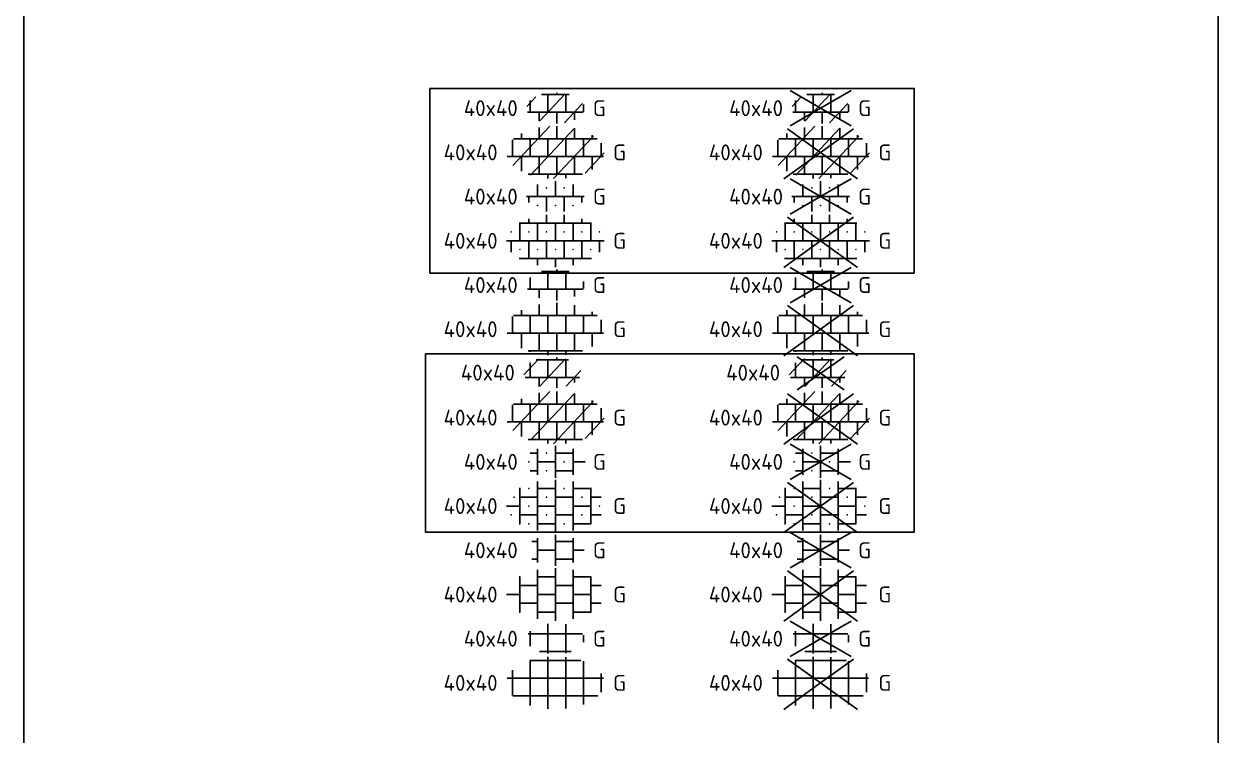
# Model space of a CAD drawing. Header units: metres. Extents: x -77 to 448, y 4806 to 5239.
# Drawn here: x 81.16 to 108.17, y 5003.87 to 5019.95 of the extents above; entities that cross this region are included whole.
import ezdxf
from ezdxf.enums import TextEntityAlignment as Align

# ---------------------------------------------------------------- set-up
doc = ezdxf.new("R2010")
doc.units = ezdxf.units.M
doc.layers.add('V-WE-VH-OPENVERHARDING_STRAATBAKSTEEN-S', color=90, linetype='Continuous', lineweight=25)
doc.styles.add('NLCS-ISO', font='NLCS-ISO.ttf')

# ---------------------------------------------------------------- blocks, each defined once
blk = doc.blocks.new('SVH-TEGEL_400X400_BLOK-SO')
for p, q in [((-0.83, -2.94), (-0.83, 2.94)), ((1.17, -2.91), (1.17, 2.91)), ((-4.83, -1.44), (-4.83, 1.44)), ((-2.89, 2.54), (2.89, 2.54)), ((-2.83, -2.55), (-2.83, 2.55)), ((3.17, -2.44), (3.17, 2.44)), ((-5.43, 0.54), (5.43, 0.54)), ((5.17, -1.06), (5.17, 1.06)), ((-4.81, -1.46), (4.81, -1.46))]:
    blk.add_line(p, q)
at = {"style": 'NLCS-ISO'}
blk.add_attdef('FORMAAT', text='', height=1.8, dxfattribs=at).set_placement((-6.53, 0), align=Align.MIDDLE_RIGHT)
blk.add_attdef('KLEUR', text='', height=1.8, dxfattribs=at).set_placement((6.53, 0), align=Align.MIDDLE_LEFT)
at = {"style": 'NLCS-ISO', "flags": 1}
blk.add_attdef('FUNCTIE', text='', height=1.8, dxfattribs=at).set_placement((0, -3.98), align=Align.TOP_CENTER)
blk = doc.blocks.new('SVH-TEGEL_400X400_BLOK_KL-SO')
for p, q in [((-0.83, -1.69), (-0.83, 1.69)), ((1.17, -1.63), (1.17, 1.63)), ((-3.09, 0.54), (3.09, 0.54)), ((-2.83, -0.86), (-2.83, 0.86)), ((3.17, -0.4), (3.17, 0.4)), ((-1.78, -1.46), (1.78, -1.46))]:
    blk.add_line(p, q)
at = {"style": 'NLCS-ISO'}
blk.add_attdef('FORMAAT', text='', height=1.8, dxfattribs=at).set_placement((-4.25, 0), align=Align.MIDDLE_RIGHT)
blk.add_attdef('KLEUR', text='', height=1.8, dxfattribs=at).set_placement((4.25, 0), align=Align.MIDDLE_LEFT)
at = {"style": 'NLCS-ISO', "flags": 1}
blk.add_attdef('FUNCTIE', text='', height=1.8, dxfattribs=at).set_placement((0, -2.75), align=Align.TOP_CENTER)
blk = doc.blocks.new('SVH-TEGEL_400X400_HALFST-SO')
for p, q in [((-2, -2.77), (-2, 2.77)), ((0, -2.98), (0, 2.98)), ((2, -2.77), (2, 2.77)), ((-4, 2), (-4.09, 2)), ((-4, -2.05), (-4, 2.05)), ((0, 2), (-2, 2)), ((4, 2), (2, 2)), ((4, -2.05), (4, 2.05)), ((-4, 0), (-5.53, 0)), ((-2, 1), (-4, 1)), ((0, 0), (-2, 0)), ((2, 1), (0, 1)), ((5.2, 1), (4, 1)), ((-2, -1), (-4, -1)), ((2, -1), (0, -1)), ((4, 0), (2, 0)), ((5.2, -1), (4, -1)), ((-4, -2), (-4.09, -2)), ((0, -2), (-2, -2)), ((4, -2), (2, -2))]:
    blk.add_line(p, q)
at = {"style": 'NLCS-ISO'}
blk.add_attdef('FORMAAT', text='', height=1.8, dxfattribs=at).set_placement((-6.53, 0), align=Align.MIDDLE_RIGHT)
blk.add_attdef('KLEUR', text='', height=1.8, dxfattribs=at).set_placement((6.53, 0), align=Align.MIDDLE_LEFT)
at = {"style": 'NLCS-ISO', "flags": 1}
blk.add_attdef('FUNCTIE', text='', height=1.8, dxfattribs=at).set_placement((0, -3.98), align=Align.TOP_CENTER)
blk = doc.blocks.new('SVH-TEGEL_400X400_HALFST_KL-SO')
for p, q in [((-2, -1.38), (-2, 1.38)), ((0, -1.75), (0, 1.75)), ((2, -1.38), (2, 1.38)), ((-2, 1), (-2.67, 1)), ((0, 0), (-2, 0)), ((2, 1), (0, 1)), ((-2, -1), (-2.67, -1)), ((2, -1), (0, -1)), ((3.25, 0), (2, 0))]:
    blk.add_line(p, q)
at = {"style": 'NLCS-ISO'}
blk.add_attdef('FORMAAT', text='', height=1.8, dxfattribs=at).set_placement((-4.25, 0), align=Align.MIDDLE_RIGHT)
blk.add_attdef('KLEUR', text='', height=1.8, dxfattribs=at).set_placement((4.25, 0), align=Align.MIDDLE_LEFT)
at = {"style": 'NLCS-ISO', "flags": 1}
blk.add_attdef('FUNCTIE', text='', height=1.8, dxfattribs=at).set_placement((0, -2.75), align=Align.TOP_CENTER)
blk = doc.blocks.new('SVH-TEGEL_400X400_HALFST_STIP-SO')
for p, q in [((-2, -2.77), (-2, 2.77)), ((0, -2.98), (0, 2.98)), ((2, -2.77), (2, 2.77)), ((-4, 2), (-4.09, 2)), ((-4, -2.05), (-4, 2.05)), ((-2.97, 2), (-3.03, 2)), ((-3, 2.03), (-3, 1.97)), ((0, 2), (-2, 2)), ((1.03, 2), (0.97, 2)), ((1, 2.03), (1, 1.97)), ((4, 2), (2, 2)), ((4, -2.05), (4, 2.05)), ((-4, 0), (-5.53, 0)), ((-4.63, 1), (-4.69, 1)), ((-4.66, 1.03), (-4.66, 0.97)), ((-2, 1), (-4, 1)), ((-2.97, 0), (-3.03, 0)), ((-3, 0.03), (-3, -0.03)), ((0, 0), (-2, 0)), ((-0.97, 1), (-1.03, 1)), ((-1, 1.03), (-1, 0.97)), ((2, 1), (0, 1)), ((3.03, 1), (2.97, 1)), ((3, 1.03), (3, 0.97)), ((5.2, 1), (4, 1)), ((5, 0.03), (5, -0.03)), ((-4.97, -1), (-5.03, -1)), ((-5, -0.97), (-5, -1.03)), ((-2, -1), (-4, -1)), ((-0.97, -1), (-1.03, -1)), ((-1, -0.97), (-1, -1.03)), ((2, -1), (0, -1)), ((4, 0), (2, 0)), ((3.03, -1), (2.97, -1)), ((3, -0.97), (3, -1.03)), ((5.2, -1), (4, -1)), ((5.03, 0), (4.97, 0)), ((-4, -2), (-4.09, -2)), ((-2.97, -2), (-3.03, -2)), ((-3, -1.97), (-3, -2.03)), ((0, -2), (-2, -2)), ((1.03, -2), (0.97, -2)), ((1, -1.97), (1, -2.03)), ((4, -2), (2, -2))]:
    blk.add_line(p, q)
at = {"style": 'NLCS-ISO'}
blk.add_attdef('FORMAAT', text='', height=1.8, dxfattribs=at).set_placement((-6.53, 0), align=Align.MIDDLE_RIGHT)
blk.add_attdef('KLEUR', text='', height=1.8, dxfattribs=at).set_placement((6.53, 0), align=Align.MIDDLE_LEFT)
at = {"style": 'NLCS-ISO', "flags": 1}
blk.add_attdef('FUNCTIE', text='', height=1.8, dxfattribs=at).set_placement((0, -3.98), align=Align.TOP_CENTER)
blk = doc.blocks.new('SVH-TEGEL_400X400_HALFST_STIP_KL-SO')
for p, q in [((-2, -1.46), (-2, 1.46)), ((0, -1.81), (0, 1.81)), ((2, -1.46), (2, 1.46)), ((-2.97, 0), (-3.03, 0)), ((-3, 0.03), (-3, -0.03)), ((-2, 1), (-2.83, 1)), ((0, 0), (-2, 0)), ((-0.97, 1), (-1.03, 1)), ((-1, 1.03), (-1, 0.97)), ((2, 1), (0, 1)), ((1.03, 0), (0.97, 0)), ((1, 0.03), (1, -0.03)), ((-2, -1), (-2.83, -1)), ((-0.97, -1), (-1.03, -1)), ((-1, -0.97), (-1, -1.03)), ((2, -1), (0, -1)), ((3.39, 0), (2, 0))]:
    blk.add_line(p, q)
at = {"style": 'NLCS-ISO'}
blk.add_attdef('FORMAAT', text='', height=1.8, dxfattribs=at).set_placement((-4.25, 0), align=Align.MIDDLE_RIGHT)
blk.add_attdef('KLEUR', text='', height=1.8, dxfattribs=at).set_placement((4.25, 0), align=Align.MIDDLE_LEFT)
at = {"style": 'NLCS-ISO', "flags": 1}
blk.add_attdef('FUNCTIE', text='', height=1.8, dxfattribs=at).set_placement((0.12, -2.75), align=Align.TOP_CENTER)
blk = doc.blocks.new('SVH-TEGEL_400X400_HALFST_STREEP-SO')
for p, q in [((-4.8, -1.47), (-0.64, 2.96)), ((-2.82, -2.56), (2.16, 2.74)), ((-1.83, 1.54), (-1.83, 2.81)), ((0.17, 1.54), (0.17, 2.97)), ((2.17, 1.54), (2.17, 2.74)), ((-4.83, -0.46), (-4.83, 1.44)), ((-4.73, 1.54), (4.73, 1.54)), ((-3.83, 1.54), (-3.83, 2.14)), ((-2.83, -0.46), (-2.83, 1.54)), ((-0.83, -0.46), (-0.83, 1.54)), ((-0.21, -2.97), (4.32, 1.85)), ((1.17, -0.46), (1.17, 1.54)), ((3.17, -0.46), (3.17, 1.54)), ((4.17, 1.54), (4.17, 1.95)), ((5.17, -0.46), (5.17, 1.06)), ((-5.46, -0.46), (5.46, -0.46)), ((-3.83, -2.14), (-3.83, -0.46)), ((-1.83, -2.46), (-1.83, -0.46)), ((0.17, -2.46), (0.17, -0.46)), ((2.17, -2.46), (2.17, -0.46)), ((3.37, -2.36), (5.52, -0.06)), ((4.17, -1.95), (4.17, -0.46)), ((-3.09, -2.46), (3.09, -2.46)), ((-2.83, -2.55), (-2.83, -2.46)), ((-0.83, -2.94), (-0.83, -2.46)), ((1.17, -2.91), (1.17, -2.46))]:
    blk.add_line(p, q)
at = {"style": 'NLCS-ISO'}
blk.add_attdef('FORMAAT', text='', height=1.8, dxfattribs=at).set_placement((-6.53, 0), align=Align.MIDDLE_RIGHT)
blk.add_attdef('KLEUR', text='', height=1.8, dxfattribs=at).set_placement((6.53, 0), align=Align.MIDDLE_LEFT)
at = {"style": 'NLCS-ISO', "flags": 1}
blk.add_attdef('FUNCTIE', text='', height=1.8, dxfattribs=at).set_placement((0, -3.98), align=Align.TOP_CENTER)
blk = doc.blocks.new('SVH-TEGEL_400X400_HALFST_STREEP_KL-SO')
for p, q in [((-3.55, -0.14), (-1.89, 1.63)), ((-2.16, 1.54), (1.5, 1.54)), ((-1.83, 1.54), (-1.83, 1.64)), ((-1.8, -1.47), (1.14, 1.65)), ((-0.83, -0.46), (-0.83, 1.54)), ((0.17, 1.54), (0.17, 1.82)), ((1.17, -0.46), (1.17, 1.54)), ((-2.83, -0.46), (-2.83, 1.21)), ((1.22, -1.45), (2.89, 0.32)), ((-3.41, -0.46), (2.75, -0.46)), ((-1.83, -1.46), (-1.83, -0.46)), ((0.17, -1.64), (0.17, -0.46)), ((2.17, -1.03), (2.17, -0.46))]:
    blk.add_line(p, q)
at = {"style": 'NLCS-ISO'}
blk.add_attdef('FORMAAT', text='', height=1.8, dxfattribs=at).set_placement((-4.58, 0.09), align=Align.MIDDLE_RIGHT)
blk.add_attdef('KLEUR', text='', height=1.8, dxfattribs=at).set_placement((3.92, 0.09), align=Align.MIDDLE_LEFT)
at = {"style": 'NLCS-ISO', "flags": 1}
blk.add_attdef('FUNCTIE', text='', height=1.8, dxfattribs=at).set_placement((-0.33, -2.66), align=Align.TOP_CENTER)
blk = doc.blocks.new('SVH-TEGEL_400X400_LINT-SO')
for p, q in [((-1.83, 1.54), (-1.83, 2.81)), ((0.17, 1.54), (0.17, 2.97)), ((2.17, 1.54), (2.17, 2.74)), ((-4.83, -0.46), (-4.83, 1.44)), ((-4.73, 1.54), (4.73, 1.54)), ((-3.83, 1.54), (-3.83, 2.14)), ((-2.83, -0.46), (-2.83, 1.54)), ((-0.83, -0.46), (-0.83, 1.54)), ((1.17, -0.46), (1.17, 1.54)), ((3.17, -0.46), (3.17, 1.54)), ((4.17, 1.54), (4.17, 1.95)), ((5.17, -0.46), (5.17, 1.06)), ((-5.46, -0.46), (5.46, -0.46)), ((-3.83, -2.14), (-3.83, -0.46)), ((-1.83, -2.46), (-1.83, -0.46)), ((0.17, -2.46), (0.17, -0.46)), ((2.17, -2.46), (2.17, -0.46)), ((4.17, -1.95), (4.17, -0.46)), ((-3.09, -2.46), (3.09, -2.46)), ((-2.83, -2.55), (-2.83, -2.46)), ((-0.83, -2.94), (-0.83, -2.46)), ((1.17, -2.91), (1.17, -2.46))]:
    blk.add_line(p, q)
at = {"style": 'NLCS-ISO'}
blk.add_attdef('FORMAAT', text='', height=1.8, dxfattribs=at).set_placement((-6.53, 0), align=Align.MIDDLE_RIGHT)
blk.add_attdef('KLEUR', text='', height=1.8, dxfattribs=at).set_placement((6.53, 0), align=Align.MIDDLE_LEFT)
at = {"style": 'NLCS-ISO', "flags": 1}
blk.add_attdef('FUNCTIE', text='', height=1.8, dxfattribs=at).set_placement((0, -3.98), align=Align.TOP_CENTER)
blk = doc.blocks.new('SVH-TEGEL_400X400_LINT_KL-SO')
for p, q in [((-1.56, 1.54), (1.56, 1.54)), ((-0.83, -0.46), (-0.83, 1.54)), ((0.17, 1.54), (0.17, 1.75)), ((1.17, -0.46), (1.17, 1.54)), ((-2.83, -0.46), (-2.83, 0.86)), ((3.17, -0.4), (3.17, 0.4)), ((-3.13, -0.46), (3.13, -0.46)), ((-1.83, -1.44), (-1.83, -0.46)), ((0.17, -1.75), (0.17, -0.46)), ((2.17, -1.31), (2.17, -0.46))]:
    blk.add_line(p, q)
at = {"style": 'NLCS-ISO'}
blk.add_attdef('FORMAAT', text='', height=1.8, dxfattribs=at).set_placement((-4.25, 0), align=Align.MIDDLE_RIGHT)
blk.add_attdef('KLEUR', text='', height=1.8, dxfattribs=at).set_placement((4.25, 0), align=Align.MIDDLE_LEFT)
at = {"style": 'NLCS-ISO', "flags": 1}
blk.add_attdef('FUNCTIE', text='', height=1.8, dxfattribs=at).set_placement((0, -2.75), align=Align.TOP_CENTER)
blk = doc.blocks.new('SVH-TEGEL_400X400_LINT_STIP-SO')
for p, q in [((-1, 2), (-1, 2.93)), ((1, 2), (1, 2.93)), ((-4.09, 2), (4.09, 2)), ((-4, 0), (-4, 2)), ((-3, 2), (-3, 2.5)), ((-2, 0), (-2, 2)), ((0, 0), (0, 2)), ((2, 0), (2, 2)), ((3, 2), (3, 2.5)), ((4, 0), (4, 2)), ((-5.53, 0), (5.53, 0)), ((-4.97, 1), (-5.03, 1)), ((-5, 0.97), (-5, 1.03)), ((-5, -1.27), (-5, 0)), ((-2.97, 1), (-3.03, 1)), ((-3, 0.97), (-3, 1.03)), ((-3, -2), (-3, 0)), ((-0.97, 1), (-1.03, 1)), ((-1, 0.97), (-1, 1.03)), ((-1, -2), (-1, 0)), ((1.03, 1), (0.97, 1)), ((1, 0.97), (1, 1.03)), ((3.03, 1), (2.97, 1)), ((3, 0.97), (3, 1.03)), ((5.03, 1), (4.97, 1)), ((5, 0.97), (5, 1.03)), ((-3.97, -1), (-4.03, -1)), ((-4, -1.03), (-4, -0.97)), ((-1.97, -1), (-2.03, -1)), ((-2, -1.03), (-2, -0.97)), ((0.03, -1), (-0.03, -1)), ((0, -1.03), (0, -0.97)), ((1, -2), (1, 0)), ((2.03, -1), (1.97, -1)), ((2, -1.03), (2, -0.97)), ((3, -2), (3, 0)), ((4.03, -1), (3.97, -1)), ((4, -1.03), (4, -0.97)), ((5, -1.27), (5, 0)), ((-4.09, -2), (4.09, -2)), ((-4, -2.05), (-4, -2)), ((-2, -2.77), (-2, -2)), ((0, -2.98), (0, -2)), ((2, -2.77), (2, -2)), ((4, -2.05), (4, -2))]:
    blk.add_line(p, q)
at = {"style": 'NLCS-ISO'}
blk.add_attdef('FORMAAT', text='', height=1.8, dxfattribs=at).set_placement((-6.53, 0), align=Align.MIDDLE_RIGHT)
blk.add_attdef('KLEUR', text='', height=1.8, dxfattribs=at).set_placement((6.53, 0), align=Align.MIDDLE_LEFT)
at = {"style": 'NLCS-ISO', "flags": 1}
blk.add_attdef('FUNCTIE', text='', height=1.8, dxfattribs=at).set_placement((0, -3.98), align=Align.TOP_CENTER)
blk = doc.blocks.new('SVH-TEGEL_400X400_LINT_STIP_KL-SO')
for p, q in [((-2, 0), (-2, 1.38)), ((0, 0), (0, 1.75)), ((2, 0), (2, 1.38)), ((-3.25, 0), (3.25, 0)), ((-3, -0.67), (-3, 0)), ((-0.97, 1), (-1.03, 1)), ((-1, 0.97), (-1, 1.03)), ((-1, -1.67), (-1, 0)), ((1.03, 1), (0.97, 1)), ((1, 0.97), (1, 1.03)), ((-1.97, -1), (-2.03, -1)), ((-2, -1.03), (-2, -0.97)), ((0.03, -1), (-0.03, -1)), ((0, -1.03), (0, -0.97)), ((1, -1.67), (1, 0)), ((2.03, -1), (1.97, -1)), ((2, -1.03), (2, -0.97)), ((3, -0.67), (3, 0))]:
    blk.add_line(p, q)
at = {"style": 'NLCS-ISO'}
blk.add_attdef('FORMAAT', text='', height=1.8, dxfattribs=at).set_placement((-4.25, 0), align=Align.MIDDLE_RIGHT)
blk.add_attdef('KLEUR', text='', height=1.8, dxfattribs=at).set_placement((4.25, 0), align=Align.MIDDLE_LEFT)
at = {"style": 'NLCS-ISO', "flags": 1}
blk.add_attdef('FUNCTIE', text='', height=1.8, dxfattribs=at).set_placement((0, -2.75), align=Align.TOP_CENTER)
blk = doc.blocks.new('SVH-TEGEL_400X400_LINT_STREEP-SO')
for p, q in [((-4.8, -1.47), (-0.64, 2.96)), ((-2.82, -2.56), (2.16, 2.74)), ((-1.83, 1.54), (-1.83, 2.81)), ((0.17, 1.54), (0.17, 2.97)), ((2.17, 1.54), (2.17, 2.74)), ((-4.83, -0.46), (-4.83, 1.44)), ((-4.73, 1.54), (4.73, 1.54)), ((-3.83, 1.54), (-3.83, 2.14)), ((-2.83, -0.46), (-2.83, 1.54)), ((-0.83, -0.46), (-0.83, 1.54)), ((-0.21, -2.97), (4.32, 1.85)), ((1.17, -0.46), (1.17, 1.54)), ((3.17, -0.46), (3.17, 1.54)), ((4.17, 1.54), (4.17, 1.95)), ((5.17, -0.46), (5.17, 1.06)), ((-5.46, -0.46), (5.46, -0.46)), ((-3.83, -2.14), (-3.83, -0.46)), ((-1.83, -2.46), (-1.83, -0.46)), ((0.17, -2.46), (0.17, -0.46)), ((2.17, -2.46), (2.17, -0.46)), ((3.37, -2.36), (5.52, -0.06)), ((4.17, -1.95), (4.17, -0.46)), ((-3.09, -2.46), (3.09, -2.46)), ((-2.83, -2.55), (-2.83, -2.46)), ((-0.83, -2.94), (-0.83, -2.46)), ((1.17, -2.91), (1.17, -2.46))]:
    blk.add_line(p, q)
at = {"style": 'NLCS-ISO'}
blk.add_attdef('FORMAAT', text='', height=1.8, dxfattribs=at).set_placement((-6.53, 0), align=Align.MIDDLE_RIGHT)
blk.add_attdef('KLEUR', text='', height=1.8, dxfattribs=at).set_placement((6.53, 0), align=Align.MIDDLE_LEFT)
at = {"style": 'NLCS-ISO', "flags": 1}
blk.add_attdef('FUNCTIE', text='', height=1.8, dxfattribs=at).set_placement((0, -3.98), align=Align.TOP_CENTER)
blk = doc.blocks.new('SVH-TEGEL_400X400_LINT_STREEP_KL-SO')
for p, q in [((-1.79, -1.46), (1.13, 1.64)), ((-1.56, 1.54), (1.56, 1.54)), ((-0.83, -0.46), (-0.83, 1.54)), ((0.17, 1.54), (0.17, 1.75)), ((1.17, -0.46), (1.17, 1.54)), ((-3.23, 0.2), (-2.21, 1.28)), ((-2.83, -0.46), (-2.83, 0.86)), ((1.02, -1.66), (3.09, 0.54)), ((3.17, -0.4), (3.17, 0.4)), ((-3.13, -0.46), (3.13, -0.46)), ((-1.83, -1.44), (-1.83, -0.46)), ((0.17, -1.75), (0.17, -0.46)), ((2.17, -1.31), (2.17, -0.46))]:
    blk.add_line(p, q)
at = {"style": 'NLCS-ISO'}
blk.add_attdef('FORMAAT', text='', height=1.8, dxfattribs=at).set_placement((-4.25, 0), align=Align.MIDDLE_RIGHT)
blk.add_attdef('KLEUR', text='', height=1.8, dxfattribs=at).set_placement((4.25, 0), align=Align.MIDDLE_LEFT)
at = {"style": 'NLCS-ISO', "flags": 1}
blk.add_attdef('FUNCTIE', text='', height=1.8, dxfattribs=at).set_placement((0, -2.75), align=Align.TOP_CENTER)
blk = doc.blocks.new('V-SVH-TEGEL_400X400_BLOK-SO')
for p, q in [((-0.83, -2.94), (-0.83, 2.94)), ((1.17, -2.91), (1.17, 2.91)), ((-4.83, -1.44), (-4.83, 1.44)), ((0, 0), (-3.73, 2.68)), ((-2.89, 2.54), (2.89, 2.54)), ((-2.83, -2.55), (-2.83, 2.55)), ((0, 0), (3.73, 2.68)), ((3.17, -2.44), (3.17, 2.44)), ((-5.43, 0.54), (5.43, 0.54)), ((0, 0), (-4.17, -3)), ((5.17, -1.06), (5.17, 1.06)), ((0, 0), (4.17, -3)), ((-4.81, -1.46), (4.81, -1.46))]:
    blk.add_line(p, q)
at = {"style": 'NLCS-ISO'}
blk.add_attdef('FORMAAT', text='', height=1.8, dxfattribs=at).set_placement((-6.53, 0), align=Align.MIDDLE_RIGHT)
blk.add_attdef('KLEUR', text='', height=1.8, dxfattribs=at).set_placement((6.53, 0), align=Align.MIDDLE_LEFT)
at = {"style": 'NLCS-ISO', "flags": 1}
blk.add_attdef('FUNCTIE', text='', height=1.8, dxfattribs=at).set_placement((0, -3.98), align=Align.TOP_CENTER)
blk = doc.blocks.new('V-SVH-TEGEL_400X400_BLOK_KL-SO')
for p, q in [((0, 0), (-3.46, 2)), ((-0.83, -1.69), (-0.83, 1.69)), ((0, 0), (3.46, 2)), ((1.17, -1.63), (1.17, 1.63)), ((0, 0), (-3.46, -2)), ((-3.09, 0.54), (3.09, 0.54)), ((-2.83, -0.86), (-2.83, 0.86)), ((0, 0), (3.46, -2)), ((3.17, -0.4), (3.17, 0.4)), ((-1.78, -1.46), (1.78, -1.46))]:
    blk.add_line(p, q)
at = {"style": 'NLCS-ISO'}
blk.add_attdef('FORMAAT', text='', height=1.8, dxfattribs=at).set_placement((-4.25, 0), align=Align.MIDDLE_RIGHT)
blk.add_attdef('KLEUR', text='', height=1.8, dxfattribs=at).set_placement((4.25, 0), align=Align.MIDDLE_LEFT)
at = {"style": 'NLCS-ISO', "flags": 1}
blk.add_attdef('FUNCTIE', text='', height=1.8, dxfattribs=at).set_placement((0, -2.75), align=Align.TOP_CENTER)
blk = doc.blocks.new('V-SVH-TEGEL_400X400_HALFST-SO')
for p, q in [((-2, -2.77), (-2, 2.77)), ((0, -2.98), (0, 2.98)), ((2, -2.77), (2, 2.77)), ((-4, 2), (-4.09, 2)), ((-4, -2.05), (-4, 2.05)), ((0, 0), (-3.73, 2.68)), ((0, 2), (-2, 2)), ((0, 0), (3.73, 2.68)), ((4, 2), (2, 2)), ((4, -2.05), (4, 2.05)), ((-4, 0), (-5.53, 0)), ((0, 0), (-4.17, -3)), ((-2, 1), (-4, 1)), ((0, 0), (-2, 0)), ((2, 1), (0, 1)), ((5.2, 1), (4, 1)), ((-2, -1), (-4, -1)), ((0, 0), (4.17, -3)), ((2, -1), (0, -1)), ((4, 0), (2, 0)), ((5.2, -1), (4, -1)), ((-4, -2), (-4.09, -2)), ((0, -2), (-2, -2)), ((4, -2), (2, -2))]:
    blk.add_line(p, q)
at = {"style": 'NLCS-ISO'}
blk.add_attdef('FORMAAT', text='', height=1.8, dxfattribs=at).set_placement((-6.53, 0), align=Align.MIDDLE_RIGHT)
blk.add_attdef('KLEUR', text='', height=1.8, dxfattribs=at).set_placement((6.53, 0), align=Align.MIDDLE_LEFT)
at = {"style": 'NLCS-ISO', "flags": 1}
blk.add_attdef('FUNCTIE', text='', height=1.8, dxfattribs=at).set_placement((0, -3.98), align=Align.TOP_CENTER)
blk = doc.blocks.new('V-SVH-TEGEL_400X400_HALFST_KL-SO')
for p, q in [((0, 0), (-3.46, 2)), ((-2, -1.38), (-2, 1.38)), ((0, 0), (3.46, 2)), ((0, -1.75), (0, 1.75)), ((2, -1.38), (2, 1.38)), ((0, 0), (-3.46, -2)), ((-2, 1), (-2.67, 1)), ((0, 0), (-2, 0)), ((2, 1), (0, 1)), ((0, 0), (3.46, -2)), ((-2, -1), (-2.67, -1)), ((2, -1), (0, -1)), ((3.25, 0), (2, 0))]:
    blk.add_line(p, q)
at = {"style": 'NLCS-ISO'}
blk.add_attdef('FORMAAT', text='', height=1.8, dxfattribs=at).set_placement((-4.25, 0), align=Align.MIDDLE_RIGHT)
blk.add_attdef('KLEUR', text='', height=1.8, dxfattribs=at).set_placement((4.25, 0), align=Align.MIDDLE_LEFT)
at = {"style": 'NLCS-ISO', "flags": 1}
blk.add_attdef('FUNCTIE', text='', height=1.8, dxfattribs=at).set_placement((0, -2.75), align=Align.TOP_CENTER)
blk = doc.blocks.new('V-SVH-TEGEL_400X400_HALFST_STIP-SO')
for p, q in [((-2, -2.77), (-2, 2.77)), ((0, -2.98), (0, 2.98)), ((2, -2.77), (2, 2.77)), ((-4, 2), (-4.09, 2)), ((-4, -2.05), (-4, 2.05)), ((0, 0), (-3.73, 2.68)), ((-2.97, 2), (-3.03, 2)), ((-3, 2.03), (-3, 1.97)), ((0, 2), (-2, 2)), ((0, 0), (3.73, 2.68)), ((1.03, 2), (0.97, 2)), ((1, 2.03), (1, 1.97)), ((4, 2), (2, 2)), ((4, -2.05), (4, 2.05)), ((-4, 0), (-5.53, 0)), ((-4.63, 1), (-4.69, 1)), ((-4.66, 1.03), (-4.66, 0.97)), ((0, 0), (-4.17, -3)), ((-2, 1), (-4, 1)), ((-2.97, 0), (-3.03, 0)), ((-3, 0.03), (-3, -0.03)), ((0, 0), (-2, 0)), ((-0.97, 1), (-1.03, 1)), ((-1, 1.03), (-1, 0.97)), ((2, 1), (0, 1)), ((3.03, 1), (2.97, 1)), ((3, 1.03), (3, 0.97)), ((5.2, 1), (4, 1)), ((5, 0.03), (5, -0.03)), ((-4.97, -1), (-5.03, -1)), ((-5, -0.97), (-5, -1.03)), ((-2, -1), (-4, -1)), ((-0.97, -1), (-1.03, -1)), ((-1, -0.97), (-1, -1.03)), ((0, 0), (4.17, -3)), ((2, -1), (0, -1)), ((4, 0), (2, 0)), ((3.03, -1), (2.97, -1)), ((3, -0.97), (3, -1.03)), ((5.2, -1), (4, -1)), ((5.03, 0), (4.97, 0)), ((-4, -2), (-4.09, -2)), ((-2.97, -2), (-3.03, -2)), ((-3, -1.97), (-3, -2.03)), ((0, -2), (-2, -2)), ((1.03, -2), (0.97, -2)), ((1, -1.97), (1, -2.03)), ((4, -2), (2, -2))]:
    blk.add_line(p, q)
at = {"style": 'NLCS-ISO'}
blk.add_attdef('FORMAAT', text='', height=1.8, dxfattribs=at).set_placement((-6.53, 0), align=Align.MIDDLE_RIGHT)
blk.add_attdef('KLEUR', text='', height=1.8, dxfattribs=at).set_placement((6.53, 0), align=Align.MIDDLE_LEFT)
at = {"style": 'NLCS-ISO', "flags": 1}
blk.add_attdef('FUNCTIE', text='', height=1.8, dxfattribs=at).set_placement((0, -3.98), align=Align.TOP_CENTER)
blk = doc.blocks.new('V-SVH-TEGEL_400X400_HALFST_STIP_KL-SO')
for p, q in [((0, 0), (-3.46, 2)), ((-2, -1.46), (-2, 1.46)), ((0, 0), (3.46, 2)), ((0, -1.81), (0, 1.81)), ((2, -1.46), (2, 1.46)), ((0, 0), (-3.46, -2)), ((-2.97, 0), (-3.03, 0)), ((-3, 0.03), (-3, -0.03)), ((-2, 1), (-2.83, 1)), ((0, 0), (-2, 0)), ((-0.97, 1), (-1.03, 1)), ((-1, 1.03), (-1, 0.97)), ((2, 1), (0, 1)), ((0, 0), (3.46, -2)), ((1.03, 0), (0.97, 0)), ((1, 0.03), (1, -0.03)), ((-2, -1), (-2.83, -1)), ((-0.97, -1), (-1.03, -1)), ((-1, -0.97), (-1, -1.03)), ((2, -1), (0, -1)), ((3.39, 0), (2, 0))]:
    blk.add_line(p, q)
at = {"style": 'NLCS-ISO'}
blk.add_attdef('FORMAAT', text='', height=1.8, dxfattribs=at).set_placement((-4.25, 0), align=Align.MIDDLE_RIGHT)
blk.add_attdef('KLEUR', text='', height=1.8, dxfattribs=at).set_placement((4.25, 0), align=Align.MIDDLE_LEFT)
at = {"style": 'NLCS-ISO', "flags": 1}
blk.add_attdef('FUNCTIE', text='', height=1.8, dxfattribs=at).set_placement((0.12, -2.75), align=Align.TOP_CENTER)
blk = doc.blocks.new('V-SVH-TEGEL_400X400_HALFST_STREEP-SO')
for p, q in [((-4.8, -1.47), (-0.64, 2.96)), ((-2.82, -2.56), (2.16, 2.74)), ((-1.83, 1.54), (-1.83, 2.81)), ((0.17, 1.54), (0.17, 2.97)), ((2.17, 1.54), (2.17, 2.74)), ((-4.83, -0.46), (-4.83, 1.44)), ((-4.73, 1.54), (4.73, 1.54)), ((-3.83, 1.54), (-3.83, 2.14)), ((0, 0), (-3.73, 2.68)), ((-2.83, -0.46), (-2.83, 1.54)), ((-0.83, -0.46), (-0.83, 1.54)), ((-0.21, -2.97), (4.32, 1.85)), ((0, 0), (3.73, 2.68)), ((1.17, -0.46), (1.17, 1.54)), ((3.17, -0.46), (3.17, 1.54)), ((4.17, 1.54), (4.17, 1.95)), ((0, 0), (-4.17, -3)), ((5.17, -0.46), (5.17, 1.06)), ((-5.46, -0.46), (5.46, -0.46)), ((-3.83, -2.14), (-3.83, -0.46)), ((-1.83, -2.46), (-1.83, -0.46)), ((0, 0), (4.17, -3)), ((0.17, -2.46), (0.17, -0.46)), ((2.17, -2.46), (2.17, -0.46)), ((3.37, -2.36), (5.52, -0.06)), ((4.17, -1.95), (4.17, -0.46)), ((-3.09, -2.46), (3.09, -2.46)), ((-2.83, -2.55), (-2.83, -2.46)), ((-0.83, -2.94), (-0.83, -2.46)), ((1.17, -2.91), (1.17, -2.46))]:
    blk.add_line(p, q)
at = {"style": 'NLCS-ISO'}
blk.add_attdef('FORMAAT', text='', height=1.8, dxfattribs=at).set_placement((-6.53, 0), align=Align.MIDDLE_RIGHT)
blk.add_attdef('KLEUR', text='', height=1.8, dxfattribs=at).set_placement((6.53, 0), align=Align.MIDDLE_LEFT)
at = {"style": 'NLCS-ISO', "flags": 1}
blk.add_attdef('FUNCTIE', text='', height=1.8, dxfattribs=at).set_placement((0, -3.98), align=Align.TOP_CENTER)
blk = doc.blocks.new('V-SVH-TEGEL_400X400_HALFST_STREEP_KL-SO')
for p, q in [((-3.55, -0.14), (-1.89, 1.63)), ((-2.66, -1.86), (2.66, 1.86)), ((2.66, -1.86), (-2.66, 1.86)), ((-2.16, 1.54), (1.5, 1.54)), ((-1.83, 1.54), (-1.83, 1.64)), ((-1.8, -1.47), (1.14, 1.65)), ((-0.83, -0.46), (-0.83, 1.54)), ((0.17, 1.54), (0.17, 1.82)), ((1.17, -0.46), (1.17, 1.54)), ((-2.83, -0.46), (-2.83, 1.21)), ((1.22, -1.45), (2.89, 0.32)), ((-3.41, -0.46), (2.75, -0.46)), ((-1.83, -1.46), (-1.83, -0.46)), ((0.17, -1.64), (0.17, -0.46)), ((2.17, -1.03), (2.17, -0.46))]:
    blk.add_line(p, q)
at = {"style": 'NLCS-ISO'}
blk.add_attdef('FORMAAT', text='', height=1.8, dxfattribs=at).set_placement((-4.58, 0.09), align=Align.MIDDLE_RIGHT)
blk.add_attdef('KLEUR', text='', height=1.8, dxfattribs=at).set_placement((3.92, 0.09), align=Align.MIDDLE_LEFT)
at = {"style": 'NLCS-ISO', "flags": 1}
blk.add_attdef('FUNCTIE', text='', height=1.8, dxfattribs=at).set_placement((-0.33, -2.66), align=Align.TOP_CENTER)
blk = doc.blocks.new('V-SVH-TEGEL_400X400_LINT-SO')
for p, q in [((-1.83, 1.54), (-1.83, 2.81)), ((0.17, 1.54), (0.17, 2.97)), ((2.17, 1.54), (2.17, 2.74)), ((-4.83, -0.46), (-4.83, 1.44)), ((-4.73, 1.54), (4.73, 1.54)), ((-3.83, 1.54), (-3.83, 2.14)), ((0, 0), (-3.73, 2.68)), ((-2.83, -0.46), (-2.83, 1.54)), ((-0.83, -0.46), (-0.83, 1.54)), ((0, 0), (3.73, 2.68)), ((1.17, -0.46), (1.17, 1.54)), ((3.17, -0.46), (3.17, 1.54)), ((4.17, 1.54), (4.17, 1.95)), ((0, 0), (-4.17, -3)), ((5.17, -0.46), (5.17, 1.06)), ((-5.46, -0.46), (5.46, -0.46)), ((-3.83, -2.14), (-3.83, -0.46)), ((-1.83, -2.46), (-1.83, -0.46)), ((0, 0), (4.17, -3)), ((0.17, -2.46), (0.17, -0.46)), ((2.17, -2.46), (2.17, -0.46)), ((4.17, -1.95), (4.17, -0.46)), ((-3.09, -2.46), (3.09, -2.46)), ((-2.83, -2.55), (-2.83, -2.46)), ((-0.83, -2.94), (-0.83, -2.46)), ((1.17, -2.91), (1.17, -2.46))]:
    blk.add_line(p, q)
at = {"style": 'NLCS-ISO'}
blk.add_attdef('FORMAAT', text='', height=1.8, dxfattribs=at).set_placement((-6.53, 0), align=Align.MIDDLE_RIGHT)
blk.add_attdef('KLEUR', text='', height=1.8, dxfattribs=at).set_placement((6.53, 0), align=Align.MIDDLE_LEFT)
at = {"style": 'NLCS-ISO', "flags": 1}
blk.add_attdef('FUNCTIE', text='', height=1.8, dxfattribs=at).set_placement((0, -3.98), align=Align.TOP_CENTER)
blk = doc.blocks.new('V-SVH-TEGEL_400X400_LINT_KL-SO')
for p, q in [((0, 0), (-3.46, 2)), ((-1.56, 1.54), (1.56, 1.54)), ((-0.83, -0.46), (-0.83, 1.54)), ((0, 0), (3.46, 2)), ((0.17, 1.54), (0.17, 1.75)), ((1.17, -0.46), (1.17, 1.54)), ((0, 0), (-3.46, -2)), ((-2.83, -0.46), (-2.83, 0.86)), ((0, 0), (3.46, -2)), ((3.17, -0.4), (3.17, 0.4)), ((-3.13, -0.46), (3.13, -0.46)), ((-1.83, -1.44), (-1.83, -0.46)), ((0.17, -1.75), (0.17, -0.46)), ((2.17, -1.31), (2.17, -0.46))]:
    blk.add_line(p, q)
at = {"style": 'NLCS-ISO'}
blk.add_attdef('FORMAAT', text='', height=1.8, dxfattribs=at).set_placement((-4.25, 0), align=Align.MIDDLE_RIGHT)
blk.add_attdef('KLEUR', text='', height=1.8, dxfattribs=at).set_placement((4.25, 0), align=Align.MIDDLE_LEFT)
at = {"style": 'NLCS-ISO', "flags": 1}
blk.add_attdef('FUNCTIE', text='', height=1.8, dxfattribs=at).set_placement((0, -2.75), align=Align.TOP_CENTER)
blk = doc.blocks.new('V-SVH-TEGEL_400X400_LINT_STIP-SO')
for p, q in [((-1, 2), (-1, 2.93)), ((1, 2), (1, 2.93)), ((-4.09, 2), (4.09, 2)), ((-4, 0), (-4, 2)), ((0, 0), (-3.73, 2.68)), ((-3, 2), (-3, 2.5)), ((-2, 0), (-2, 2)), ((0, 0), (3.73, 2.68)), ((0, 0), (0, 2)), ((2, 0), (2, 2)), ((3, 2), (3, 2.5)), ((4, 0), (4, 2)), ((-5.53, 0), (5.53, 0)), ((-4.97, 1), (-5.03, 1)), ((-5, 0.97), (-5, 1.03)), ((-5, -1.27), (-5, 0)), ((0, 0), (-4.17, -3)), ((-2.97, 1), (-3.03, 1)), ((-3, 0.97), (-3, 1.03)), ((-3, -2), (-3, 0)), ((-0.97, 1), (-1.03, 1)), ((-1, 0.97), (-1, 1.03)), ((-1, -2), (-1, 0)), ((1.03, 1), (0.97, 1)), ((1, 0.97), (1, 1.03)), ((3.03, 1), (2.97, 1)), ((3, 0.97), (3, 1.03)), ((5.03, 1), (4.97, 1)), ((5, 0.97), (5, 1.03)), ((-3.97, -1), (-4.03, -1)), ((-4, -1.03), (-4, -0.97)), ((-1.97, -1), (-2.03, -1)), ((-2, -1.03), (-2, -0.97)), ((0.03, -1), (-0.03, -1)), ((0, 0), (4.17, -3)), ((0, -1.03), (0, -0.97)), ((1, -2), (1, 0)), ((2.03, -1), (1.97, -1)), ((2, -1.03), (2, -0.97)), ((3, -2), (3, 0)), ((4.03, -1), (3.97, -1)), ((4, -1.03), (4, -0.97)), ((5, -1.27), (5, 0)), ((-4.09, -2), (4.09, -2)), ((-4, -2.05), (-4, -2)), ((-2, -2.77), (-2, -2)), ((0, -2.98), (0, -2)), ((2, -2.77), (2, -2)), ((4, -2.05), (4, -2))]:
    blk.add_line(p, q)
at = {"style": 'NLCS-ISO'}
blk.add_attdef('FORMAAT', text='', height=1.8, dxfattribs=at).set_placement((-6.53, 0), align=Align.MIDDLE_RIGHT)
blk.add_attdef('KLEUR', text='', height=1.8, dxfattribs=at).set_placement((6.53, 0), align=Align.MIDDLE_LEFT)
at = {"style": 'NLCS-ISO', "flags": 1}
blk.add_attdef('FUNCTIE', text='', height=1.8, dxfattribs=at).set_placement((0, -3.98), align=Align.TOP_CENTER)
blk = doc.blocks.new('V-SVH-TEGEL_400X400_LINT_STIP_KL-SO')
for p, q in [((0, 0), (-3.46, 2)), ((-2, 0), (-2, 1.38)), ((0, 0), (3.46, 2)), ((0, 0), (0, 1.75)), ((2, 0), (2, 1.38)), ((0, 0), (-3.46, -2)), ((-3.25, 0), (3.25, 0)), ((-3, -0.67), (-3, 0)), ((-0.97, 1), (-1.03, 1)), ((-1, 0.97), (-1, 1.03)), ((-1, -1.67), (-1, 0)), ((0, 0), (3.46, -2)), ((1.03, 1), (0.97, 1)), ((1, 0.97), (1, 1.03)), ((-1.97, -1), (-2.03, -1)), ((-2, -1.03), (-2, -0.97)), ((0.03, -1), (-0.03, -1)), ((0, -1.03), (0, -0.97)), ((1, -1.67), (1, 0)), ((2.03, -1), (1.97, -1)), ((2, -1.03), (2, -0.97)), ((3, -0.67), (3, 0))]:
    blk.add_line(p, q)
at = {"style": 'NLCS-ISO'}
blk.add_attdef('FORMAAT', text='', height=1.8, dxfattribs=at).set_placement((-4.25, 0), align=Align.MIDDLE_RIGHT)
blk.add_attdef('KLEUR', text='', height=1.8, dxfattribs=at).set_placement((4.25, 0), align=Align.MIDDLE_LEFT)
at = {"style": 'NLCS-ISO', "flags": 1}
blk.add_attdef('FUNCTIE', text='', height=1.8, dxfattribs=at).set_placement((0, -2.75), align=Align.TOP_CENTER)
blk = doc.blocks.new('V-SVH-TEGEL_400X400_LINT_STREEP-SO')
for p, q in [((-4.8, -1.47), (-0.64, 2.96)), ((-2.82, -2.56), (2.16, 2.74)), ((-1.83, 1.54), (-1.83, 2.81)), ((0.17, 1.54), (0.17, 2.97)), ((2.17, 1.54), (2.17, 2.74)), ((-4.83, -0.46), (-4.83, 1.44)), ((-4.73, 1.54), (4.73, 1.54)), ((-3.83, 1.54), (-3.83, 2.14)), ((0, 0), (-3.73, 2.68)), ((-2.83, -0.46), (-2.83, 1.54)), ((-0.83, -0.46), (-0.83, 1.54)), ((-0.21, -2.97), (4.32, 1.85)), ((0, 0), (3.73, 2.68)), ((1.17, -0.46), (1.17, 1.54)), ((3.17, -0.46), (3.17, 1.54)), ((4.17, 1.54), (4.17, 1.95)), ((0, 0), (-4.17, -3)), ((5.17, -0.46), (5.17, 1.06)), ((-5.46, -0.46), (5.46, -0.46)), ((-3.83, -2.14), (-3.83, -0.46)), ((-1.83, -2.46), (-1.83, -0.46)), ((0, 0), (4.17, -3)), ((0.17, -2.46), (0.17, -0.46)), ((2.17, -2.46), (2.17, -0.46)), ((3.37, -2.36), (5.52, -0.06)), ((4.17, -1.95), (4.17, -0.46)), ((-3.09, -2.46), (3.09, -2.46)), ((-2.83, -2.55), (-2.83, -2.46)), ((-0.83, -2.94), (-0.83, -2.46)), ((1.17, -2.91), (1.17, -2.46))]:
    blk.add_line(p, q)
at = {"style": 'NLCS-ISO'}
blk.add_attdef('FORMAAT', text='', height=1.8, dxfattribs=at).set_placement((-6.53, 0), align=Align.MIDDLE_RIGHT)
blk.add_attdef('KLEUR', text='', height=1.8, dxfattribs=at).set_placement((6.53, 0), align=Align.MIDDLE_LEFT)
at = {"style": 'NLCS-ISO', "flags": 1}
blk.add_attdef('FUNCTIE', text='', height=1.8, dxfattribs=at).set_placement((0, -3.98), align=Align.TOP_CENTER)
blk = doc.blocks.new('V-SVH-TEGEL_400X400_LINT_STREEP_KL-SO')
for p, q in [((0, 0), (-3.46, 2)), ((-1.79, -1.46), (1.13, 1.64)), ((-1.56, 1.54), (1.56, 1.54)), ((-0.83, -0.46), (-0.83, 1.54)), ((0, 0), (3.46, 2)), ((0.17, 1.54), (0.17, 1.75)), ((1.17, -0.46), (1.17, 1.54)), ((0, 0), (-3.46, -2)), ((-3.23, 0.2), (-2.21, 1.28)), ((-2.83, -0.46), (-2.83, 0.86)), ((0, 0), (3.46, -2)), ((1.02, -1.66), (3.09, 0.54)), ((3.17, -0.4), (3.17, 0.4)), ((-3.13, -0.46), (3.13, -0.46)), ((-1.83, -1.44), (-1.83, -0.46)), ((0.17, -1.75), (0.17, -0.46)), ((2.17, -1.31), (2.17, -0.46))]:
    blk.add_line(p, q)
at = {"style": 'NLCS-ISO'}
blk.add_attdef('FORMAAT', text='', height=1.8, dxfattribs=at).set_placement((-4.25, 0), align=Align.MIDDLE_RIGHT)
blk.add_attdef('KLEUR', text='', height=1.8, dxfattribs=at).set_placement((4.25, 0), align=Align.MIDDLE_LEFT)
at = {"style": 'NLCS-ISO', "flags": 1}
blk.add_attdef('FUNCTIE', text='', height=1.8, dxfattribs=at).set_placement((0, -2.75), align=Align.TOP_CENTER)

msp = doc.modelspace()

# ---------------------------------------------------------------- linework, layer by layer
msp.add_lwpolyline([(81.157, 5092.542), (108.167, 5092.542), (108.167, 4812.674), (81.157, 4812.674)], close=True)
at = {"color": 2}
for points in [[(90.337, 5018.493), (101.296, 5018.493), (101.296, 5014.319), (90.337, 5014.319)], [(90.244, 5012.489), (101.296, 5012.489), (101.296, 5008.46), (90.244, 5008.46)]]:
    msp.add_lwpolyline(points, close=True, dxfattribs=at)

# ---------------------------------------------------------------- block references
at = {"layer": 'V-WE-VH-OPENVERHARDING_STRAATBAKSTEEN-S', "xscale": 0.2, "yscale": 0.2, "zscale": 0.2}
for name, p, values in [('SVH-TEGEL_400X400_LINT_STREEP_KL-SO', (93.177, 5018.047), {'FORMAAT': '40x40', 'KLEUR': 'G'}), ('V-SVH-TEGEL_400X400_LINT_STREEP_KL-SO', (99.177, 5018.047), {'FORMAAT': '40x40', 'KLEUR': 'G'}), ('SVH-TEGEL_400X400_LINT_STREEP-SO', (93.177, 5017.047), {'FORMAAT': '40x40', 'KLEUR': 'G'}), ('V-SVH-TEGEL_400X400_LINT_STREEP-SO', (99.177, 5017.047), {'FORMAAT': '40x40', 'KLEUR': 'G'}), ('SVH-TEGEL_400X400_LINT_STIP_KL-SO', (93.177, 5016.047), {'FORMAAT': '40x40', 'KLEUR': 'G'}), ('V-SVH-TEGEL_400X400_LINT_STIP_KL-SO', (99.177, 5016.047), {'FORMAAT': '40x40', 'KLEUR': 'G'}), ('SVH-TEGEL_400X400_LINT_STIP-SO', (93.177, 5015.047), {'FORMAAT': '40x40', 'KLEUR': 'G'}), ('V-SVH-TEGEL_400X400_LINT_STIP-SO', (99.177, 5015.047), {'FORMAAT': '40x40', 'KLEUR': 'G'}), ('SVH-TEGEL_400X400_LINT_KL-SO', (93.177, 5014.047), {'FORMAAT': '40x40', 'KLEUR': 'G'}), ('V-SVH-TEGEL_400X400_LINT_KL-SO', (99.177, 5014.047), {'FORMAAT': '40x40', 'KLEUR': 'G'}), ('SVH-TEGEL_400X400_LINT-SO', (93.177, 5013.047), {'FORMAAT': '40x40', 'KLEUR': 'G'}), ('V-SVH-TEGEL_400X400_LINT-SO', (99.177, 5013.047), {'FORMAAT': '40x40', 'KLEUR': 'G'}), ('SVH-TEGEL_400X400_HALFST_STREEP_KL-SO', (93.177, 5012.047), {'FORMAAT': '40x40'}), ('V-SVH-TEGEL_400X400_HALFST_STREEP_KL-SO', (99.177, 5012.047), {'FORMAAT': '40x40'}), ('SVH-TEGEL_400X400_HALFST_STREEP-SO', (93.177, 5011.047), {'FORMAAT': '40x40', 'KLEUR': 'G'}), ('V-SVH-TEGEL_400X400_HALFST_STREEP-SO', (99.177, 5011.047), {'FORMAAT': '40x40', 'KLEUR': 'G'}), ('V-SVH-TEGEL_400X400_HALFST_STIP_KL-SO', (99.177, 5010.047), {'FORMAAT': '40x40', 'KLEUR': 'G'}), ('SVH-TEGEL_400X400_HALFST_STIP_KL-SO', (93.177, 5010.047), {'FORMAAT': '40x40', 'KLEUR': 'G'}), ('SVH-TEGEL_400X400_HALFST_STIP-SO', (93.177, 5009.047), {'FORMAAT': '40x40', 'KLEUR': 'G'}), ('V-SVH-TEGEL_400X400_HALFST_STIP-SO', (99.177, 5009.047), {'FORMAAT': '40x40', 'KLEUR': 'G'}), ('SVH-TEGEL_400X400_HALFST_KL-SO', (93.177, 5008.047), {'FORMAAT': '40x40', 'KLEUR': 'G'}), ('V-SVH-TEGEL_400X400_HALFST_KL-SO', (99.177, 5008.047), {'FORMAAT': '40x40', 'KLEUR': 'G'}), ('SVH-TEGEL_400X400_HALFST-SO', (93.177, 5007.047), {'FORMAAT': '40x40', 'KLEUR': 'G'}), ('V-SVH-TEGEL_400X400_HALFST-SO', (99.177, 5007.047), {'FORMAAT': '40x40', 'KLEUR': 'G'}), ('SVH-TEGEL_400X400_BLOK_KL-SO', (93.177, 5006.047), {'FORMAAT': '40x40', 'KLEUR': 'G'}), ('V-SVH-TEGEL_400X400_BLOK_KL-SO', (99.177, 5006.047), {'FORMAAT': '40x40', 'KLEUR': 'G'}), ('SVH-TEGEL_400X400_BLOK-SO', (93.177, 5005.047), {'FORMAAT': '40x40', 'KLEUR': 'G'}), ('V-SVH-TEGEL_400X400_BLOK-SO', (99.177, 5005.047), {'FORMAAT': '40x40', 'KLEUR': 'G'})]:
    msp.add_blockref(name, p, dxfattribs=at).add_auto_attribs(values)

doc.saveas('drawing.dxf')
